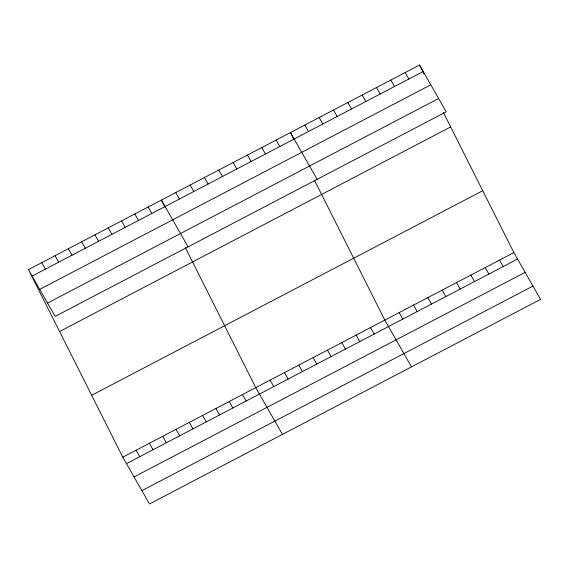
<?xml version="1.0" encoding="UTF-8"?>
<svg xmlns="http://www.w3.org/2000/svg" width="569" height="569" viewBox="0 0 569 569"><rect width="100%" height="100%" fill="white"/><g stroke="black" fill="none" stroke-linecap="round" stroke-linejoin="round"><path stroke-width="0.85" d="M28.45 269.621L419.524 65.044L446.203 111.816L55.129 316.4L28.45 269.621L122.797 457.184L149.476 503.956L540.55 299.379L513.871 252.6L443.471 112.655M32.127 276.072L423.201 71.495M39.716 289.379L430.797 84.802M47.54 303.085L438.614 98.508M59.581 331.514L450.655 126.937M91.659 395.284L482.732 190.707M122.797 457.184L513.871 252.6M126.474 463.628L517.548 259.051M134.064 476.936L525.137 272.359M141.887 490.649L532.961 286.072M405.185 72.54L408.862 78.991M499.532 260.104L503.209 266.555M390.846 80.044L394.523 86.495M485.193 267.608L488.871 274.059M376.507 87.548L380.184 93.999M470.855 275.104L474.532 281.555M362.168 95.044L365.846 101.495M456.509 282.608L460.193 289.059M347.83 102.548L351.507 108.999M442.17 290.112L445.854 296.563M333.491 110.052L337.168 116.496M427.831 297.608L431.515 304.059M319.145 117.548L322.829 123.999M413.492 305.112L417.169 311.563M304.806 125.052L308.49 131.503M399.154 312.616L402.831 319.067M317.153 179.327L290.467 132.556L294.059 139.697M411.494 366.891L384.815 320.112L314.422 180.167M276.129 140.052L279.806 146.503M370.476 327.616L374.153 334.067M261.79 147.556L265.467 154.007M356.137 335.12L359.814 341.564M247.451 155.06L251.128 161.504M341.798 342.616L345.475 349.067M233.112 162.556L236.789 169.007M327.459 350.12L331.137 356.571M218.773 170.06L222.451 176.511M313.121 357.624L316.798 364.068M204.435 177.556L208.112 184.007M298.782 365.12L302.459 371.571M190.096 185.06L193.773 191.511M284.436 372.624L288.12 379.075M175.757 192.564L179.434 199.015M270.097 380.128L273.781 386.571M188.097 246.839L161.418 200.06L165.01 207.208M282.444 434.403L255.758 387.624L185.366 247.679M148.118 207.016L151.795 213.467M242.465 394.58L246.142 401.031M134.825 213.972L138.502 220.423M229.165 401.536L232.849 407.987M121.524 220.928L125.201 227.38M215.871 408.492L219.549 414.943M108.231 227.885L111.908 234.336M202.571 415.448L206.255 421.899M94.931 234.841L98.615 241.292M189.278 422.404L192.955 428.855M81.637 241.797L85.314 248.248M175.985 429.36L179.662 435.811M68.337 248.753L72.021 255.204M162.684 436.316L166.361 442.767M55.044 255.709L58.721 262.16M149.391 443.272L153.068 449.723M41.743 262.665L45.428 269.116M136.091 450.228L139.768 456.679M419.524 65.044L423.912 73.771"/></g></svg>
